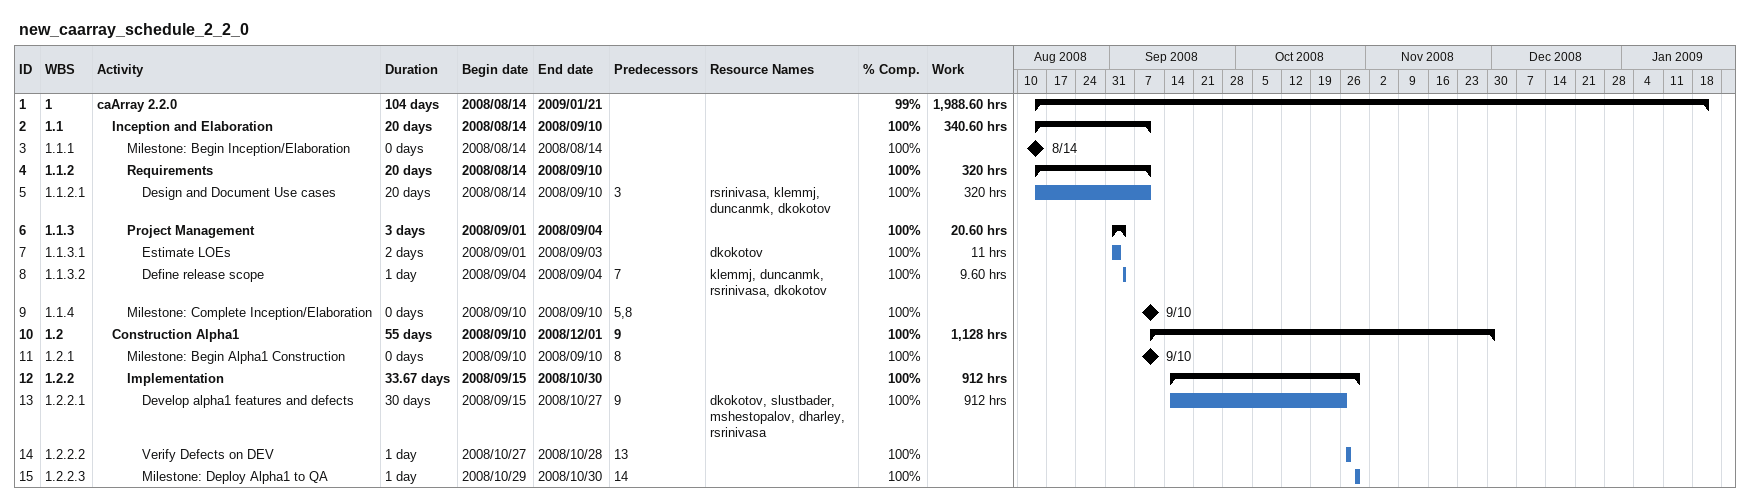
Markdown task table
new_caarray_schedule_2_2_0

| ID | WBS | Task | Duration | Start | Finish | Predecessors | Resources | % complete | Work (h) |
|---|---|---|---|---|---|---|---|---|---|
| 1 | 1 | **caArray 2.2.0** | 104d | 2008-08-14 | 2009-01-21 |  |  | 99 | 1988.60 |
| 2 | 1.1 | **Inception and Elaboration** | 20d | 2008-08-14 | 2008-09-10 |  |  | 100 | 340.60 |
| 3 | 1.1.1 | Milestone: Begin Inception/Elaboration | 0d | 2008-08-14 | 2008-08-14 |  |  | 100 |  |
| 4 | 1.1.2 | **Requirements** | 20d | 2008-08-14 | 2008-09-10 |  |  | 100 | 320 |
| 5 | 1.1.2.1 | Design and Document Use cases | 20d | 2008-08-14 | 2008-09-10 | 3 | rsrinivasa, klemmj, duncanmk, dkokotov | 100 | 320 |
| 6 | 1.1.3 | **Project Management** | 3d | 2008-09-01 | 2008-09-04 |  |  | 100 | 20.60 |
| 7 | 1.1.3.1 | Estimate LOEs | 2d | 2008-09-01 | 2008-09-03 |  | dkokotov | 100 | 11 |
| 8 | 1.1.3.2 | Define release scope | 1d | 2008-09-04 | 2008-09-04 | 7 | klemmj, duncanmk, rsrinivasa, dkokotov | 100 | 9.60 |
| 9 | 1.1.4 | Milestone: Complete Inception/Elaboration | 0d | 2008-09-10 | 2008-09-10 | 5, 8 |  | 100 |  |
| 10 | 1.2 | **Construction Alpha1** | 55d | 2008-09-10 | 2008-12-01 | 9 |  | 100 | 1128 |
| 11 | 1.2.1 | Milestone: Begin Alpha1 Construction | 0d | 2008-09-10 | 2008-09-10 | 8 |  | 100 |  |
| 12 | 1.2.2 | **Implementation** | 33.67d | 2008-09-15 | 2008-10-30 |  |  | 100 | 912 |
| 13 | 1.2.2.1 | Develop alpha1 features and defects | 30d | 2008-09-15 | 2008-10-27 | 9 | dkokotov, slustbader, mshestopalov, dharley, rsrinivasa | 100 | 912 |
| 14 | 1.2.2.2 | Verify Defects on DEV | 1d | 2008-10-27 | 2008-10-28 | 13 |  | 100 |  |
| 15 | 1.2.2.3 | Milestone: Deploy Alpha1 to QA | 1d | 2008-10-29 | 2008-10-30 | 14 |  | 100 |  |
